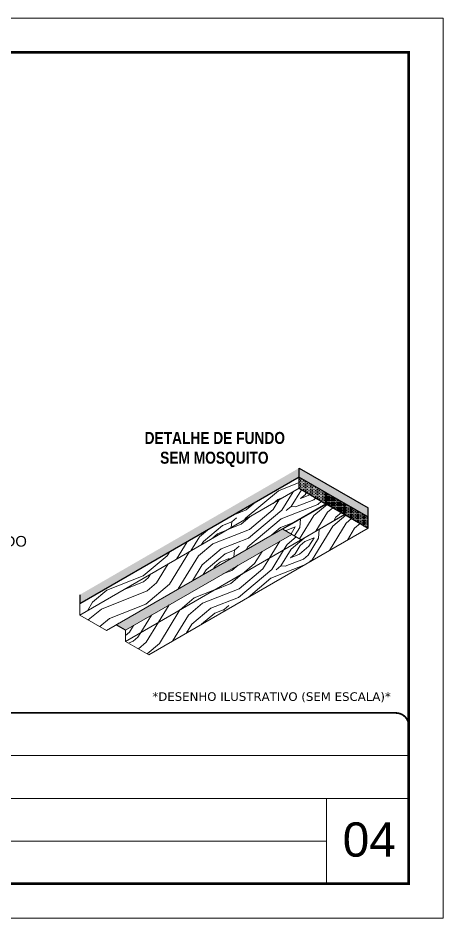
# Model space of a CAD drawing. Extents: x -21493 to -15213, y -12134 to 11887.
# Drawn here: x -15736 to -15240, y 10837 to 11887 of the extents above; entities that cross this region are included whole.
import ezdxf
from ezdxf.enums import TextEntityAlignment as Align

# ---------------------------------------------------------------- set-up
doc = ezdxf.new("R2010")
doc.units = 0
doc.linetypes.add('CONTINUO', pattern=[0])
doc.linetypes.add('DASHED', pattern=[0.75, 0.5, -0.25])
for name, color, linetype, lineweight in [('CARIMBO', 255, 'Continuous', 9), ('Folhas', 255, 'Continuous', 9), ('fundo', 100, 'Continuous', 9), ('Madeira', 126, 'Continuous', 18), ('SARRAFO DE PRESSAO', 251, 'DASHED', 9)]:
    doc.layers.add(name, color=color, linetype=linetype, lineweight=lineweight)
for name, color, linetype in [('HACHURA MADEIRAS', 1, 'Continuous'), ('material do compensado', 7, 'Continuous'), ('texto', 7, 'Continuous')]:
    doc.layers.add(name, color=color, linetype=linetype)
doc.styles.add('ARIAL', font='arial.ttf')
doc.styles.add('CESAR1', font='arial.ttf', dxfattribs={"oblique": 15})
doc.styles.add('ROMANC', font='techb___.ttf', dxfattribs={"height": 2.5})
doc.styles.add('stylellllll', font='verdana.ttf', dxfattribs={"height": 2})
pattern_1 = [(355, (-65072.58, 8489.68), (111.07494, 93.20294), [5.12645, -97.40264]), (85, (-65028.59, 8521.85), (-93.20294, 111.07494), [10.2529, -92.27619]), (40, (-65049.916, 8513.425), (8.936, 102.13894), [7.24881, -21.74642, 7.24881, -14.497615, 50.751904, -43.50449]), (40, (-65078.13, 8485.02), (8.936, 102.13894), [7.24983, -14.49967, 7.24983, -115.99871]), (40, (-65041.49, 8492.104), (8.936, 102.13894), [7.24983, -137.7482]), (40, (-65031.72, 8486.1), (8.936, 102.13894), [7.24983, -137.7482]), (40, (-65046.15, 8497.66), (8.936, 102.13894), [7.24983, -137.7482]), (40, (-65050.81, 8503.21), (8.936, 102.13894), [14.49967, -130.49838]), (40, (-65018.57, 8577.58), (8.936, 102.13894), [14.49967, -130.49838]), (40, (-65060.58, 8509.21), (8.936, 102.13894), [28.99933, -115.99871]), (40, (-65065.24, 8514.766), (8.936, 102.13894), [28.99933, -115.99871]), (40, (-64996.165, 8539.6), (8.936, 102.13894), [28.99933, -115.99871]), (40, (-65069.45, 8525.43), (8.936, 102.13894), [21.7497, -123.24834]), (40, (-65088.54, 8542.535), (8.936, 102.13894), [21.7497, -123.24834]), (40, (-65079.22, 8531.43), (8.936, 102.13894), [21.7497, -123.24834]), (40, (-65010.146, 8556.26), (8.936, 102.13894), [36.24951, -108.74853]), (40, (-65019.91, 8562.26), (8.936, 102.13894), [36.24951, -108.74853]), (40, (-65011.93, 8535.83), (8.936, 102.13894), [50.74931, -94.24873]), (21.56505, (-65061.47, 8499), (102.138945, -8.936), [11.4631, -217.79893]), (21.56505, (-65038.36, 8527.853), (102.138945, -8.936), [11.4631, -217.79893]), (21.56505, (-65044.36, 8518.086), (102.138945, -8.936), [11.4631, -217.79893]), (21.56505, (-65067.47, 8489.23), (102.138945, -8.936), [22.9262, -206.33583]), (21.56505, (-65043.02, 8533.406), (102.138945, -8.936), [34.3893, -194.87273]), (21.56505, (-65052.79, 8539.407), (102.138945, -8.936), [45.8524, -183.40963]), (21.56505, (-65062.556, 8545.407), (102.138945, -8.936), [45.8524, -183.40963]), (21.56505, (-65075.196, 8577.39), (102.138945, -8.936), [45.8524, -183.40963]), (21.56505, (-65076.09, 8567.176), (102.138945, -8.936), [57.3155, -171.94653]), (21.56505, (-65071.876, 8556.515), (102.138945, -8.936), [57.3155, -171.94653]), (58.43495, (-65039.7, 8512.53), (8.936, 102.138945), [11.4631, -217.79893]), (58.43495, (-65055.916, 8503.66), (8.936, 102.138945), [11.4631, -217.79893]), (58.43495, (-65072.578, 8489.68), (8.936, 102.138945), [22.9262, -206.33583]), (58.43495, (-65040.595, 8502.32), (8.936, 102.138945), [22.9262, -206.33583]), (58.43495, (-65083.24, 8485.464), (8.936, 102.138945), [34.3893, -194.87273]), (58.43495, (-65093.45, 8486.36), (8.936, 102.138945), [45.8524, -183.40963]), (58.43495, (-65001.08, 8483.423), (8.936, 102.138945), [45.8524, -183.40963]), (58.43495, (-65035.935, 8496.764), (8.936, 102.138945), [45.8524, -183.40963]), (58.43495, (-65016.4, 8484.763), (8.936, 102.138945), [57.3155, -171.94653]), (58.43495, (-65026.17, 8490.764), (8.936, 102.138945), [57.3155, -171.94653])]
pattern_2 = [(0, (-54180.0604, 735.7263), (0.82275303, 1.645506056), [0, -1.645506056])]

# ---------------------------------------------------------------- blocks, each defined once
blk = doc.blocks.new('9999999999')
at = {"color": 30, "linetype": 'CONTINUO'}
for p, q in [((98564.6, 34379.6), (99584, 34379.6)), ((98564.6, 34329.8), (99488, 34329.8)), ((99584, 34329.8), (99488, 34329.8)), ((99488, 34329.8), (99488, 34230.2)), ((98564.6, 34280), (99488, 34280))]:
    blk.add_line(p, q, dxfattribs=at)
at = {"color": 30, "linetype": 'CONTINUO', "const_width": 2}
blk.add_lwpolyline([(99584, 34230.2), (99584, 34414.4, 0.414214), (99569, 34429.4), (98229, 34429.4, 0.414214), (98214, 34414.4), (98214, 34245.2, 0.414214), (98229, 34230.2), (99584, 34230.2)], format="xyb", dxfattribs=at)
at = {"layer": 'Folhas'}
blk.add_lwpolyline([(98139, 34190.2), (99624, 34190.2), (99624, 35240.2), (98139, 35240.2)], close=True, dxfattribs=at)
at = {"layer": 'Folhas', "color": 30, "const_width": 3}
blk.add_lwpolyline([(98214, 34230.2), (99584, 34230.2), (99584, 35200.2), (98214, 35200.2)], close=True, dxfattribs=at)

msp = doc.modelspace()

# ---------------------------------------------------------------- hatches: boundary and pattern name
at = {"layer": 'fundo'}
h = msp.add_hatch(color=252, dxfattribs=at)
h.dxf.hatch_style = 1
h.paths.add_polyline_path([(-15663.91, 11214.35), (-15663.91, 11203.69), (-15407.77, 11351.58), (-15407.77, 11362.23)])
h = msp.add_hatch(color=252, dxfattribs=at)
h.dxf.hatch_style = 1
h.paths.add_polyline_path([(-15376.69, 11344.29), (-15407.77, 11362.23), (-15407.77, 11351.58), (-15376.69, 11333.63), (-15327.35, 11305.15), (-15327.35, 11315.81)])
h = msp.add_hatch(color=252, dxfattribs=at)
h.dxf.hatch_style = 1
h.paths.add_polyline_path([(-15416.4, 11284.84), (-15426.77, 11290.82), (-15426.77, 11291.7), (-15621.56, 11179.24), (-15610.64, 11172.93)])
at = {"layer": 'HACHURA MADEIRAS'}
h = msp.add_hatch(dxfattribs=at)
h.set_pattern_fill('DOTS', scale=1.036539)
h.set_pattern_definition(pattern_2)
h.paths.add_polyline_path([(-15376.69, 11320.61), (-15376.69, 11333.63), (-15407.77, 11351.58), (-15407.77, 11338.55)])
h = msp.add_hatch(dxfattribs=at)
h.set_pattern_fill('DOTS', scale=1.036539)
h.set_pattern_definition(pattern_2)
h.paths.add_polyline_path([(-15375.93, 11333.2), (-15375.93, 11320.17), (-15354.79, 11307.97), (-15354.79, 11320.99)])
h = msp.add_hatch(dxfattribs=at)
h.set_pattern_fill('DOTS', scale=1.036539)
h.set_pattern_definition(pattern_2)
h.paths.add_polyline_path([(-15354.49, 11320.82), (-15354.49, 11307.8), (-15327.35, 11292.13), (-15327.35, 11305.15)])
at = {"layer": 'Madeira'}
h = msp.add_hatch(dxfattribs=at)
h.set_pattern_fill('PATRON00077', color=256, scale=102.529099, angle=355, pattern_type=2)
h.set_pattern_definition(pattern_1)
h.paths.add_polyline_path([(-15663.91, 11203.69), (-15663.91, 11190.67), (-15407.77, 11338.55), (-15407.77, 11351.58)])
h = msp.add_hatch(dxfattribs=at)
h.set_pattern_fill('PATRON00077', color=256, scale=102.529099, angle=355, pattern_type=2)
h.set_pattern_definition([(355, (-33970.06, -60750.89), (111.07494, 93.20294), [5.12645, -97.40264]), (85, (-33926.08, -60718.72), (-93.20294, 111.07494), [10.25291, -92.27619]), (40, (-33947.4, -60727.144), (8.936, 102.138945), [7.248807, -21.74642, 7.248807, -14.497615, 50.751904, -43.504487]), (40, (-33975.61, -60755.55), (8.936, 102.138945), [7.24983, -14.499665, 7.24983, -115.99871]), (40, (-33938.97, -60748.466), (8.936, 102.138945), [7.24983, -137.74821]), (40, (-33929.204, -60754.466), (8.936, 102.138945), [7.24983, -137.74821]), (40, (-33943.63, -60742.91), (8.936, 102.138945), [7.24983, -137.74821]), (40, (-33948.29, -60737.36), (8.936, 102.138945), [14.49967, -130.49838]), (40, (-33916.055, -60662.99), (8.936, 102.138945), [14.49967, -130.49838]), (40, (-33958.06, -60731.36), (8.936, 102.138945), [28.99933, -115.99871]), (40, (-33962.72, -60725.804), (8.936, 102.138945), [28.99933, -115.99871]), (40, (-33893.65, -60700.97), (8.936, 102.138945), [28.99933, -115.99871]), (40, (-33966.93, -60715.14), (8.936, 102.138945), [21.7497, -123.24834]), (40, (-33986.02, -60698.035), (8.936, 102.138945), [21.7497, -123.24834]), (40, (-33976.7, -60709.14), (8.936, 102.138945), [21.7497, -123.24834]), (40, (-33907.63, -60684.31), (8.936, 102.138945), [36.24951, -108.74853]), (40, (-33917.395, -60678.31), (8.936, 102.138945), [36.24951, -108.74853]), (40, (-33909.415, -60704.74), (8.936, 102.138945), [50.74931, -94.24873]), (21.56505, (-33958.95, -60741.57), (102.138945, -8.936), [11.4631, -217.79893]), (21.56505, (-33935.843, -60712.717), (102.138945, -8.936), [11.4631, -217.79893]), (21.56505, (-33941.844, -60722.484), (102.138945, -8.936), [11.4631, -217.79893]), (21.56505, (-33964.953, -60751.34), (102.138945, -8.936), [22.9262, -206.33583]), (21.56505, (-33940.504, -60707.163), (102.138945, -8.936), [34.3893, -194.87273]), (21.56505, (-33950.27, -60701.163), (102.138945, -8.936), [45.8524, -183.40963]), (21.56505, (-33960.04, -60695.16), (102.138945, -8.936), [45.8524, -183.40963]), (21.56505, (-33972.68, -60663.18), (102.138945, -8.936), [45.8524, -183.40963]), (21.56505, (-33973.57, -60673.394), (102.138945, -8.936), [57.31551, -171.94653]), (21.56505, (-33969.36, -60684.055), (102.138945, -8.936), [57.31551, -171.94653]), (58.43495, (-33937.184, -60728.04), (8.936, 102.138945), [11.4631, -217.79893]), (58.43495, (-33953.4, -60736.91), (8.936, 102.138945), [11.4631, -217.79893]), (58.43495, (-33970.06, -60750.89), (8.936, 102.138945), [22.9262, -206.33583]), (58.43495, (-33938.077, -60738.25), (8.936, 102.138945), [22.9262, -206.33583]), (58.43495, (-33980.72, -60755.105), (8.936, 102.138945), [34.3893, -194.87273]), (58.43495, (-33990.934, -60754.21), (8.936, 102.138945), [45.8524, -183.40963]), (58.43495, (-33898.56, -60757.147), (8.936, 102.138945), [45.8524, -183.40963]), (58.43495, (-33933.417, -60743.806), (8.936, 102.138945), [45.8524, -183.40963]), (58.43495, (-33913.883, -60755.807), (8.936, 102.138945), [57.31551, -171.94653]), (58.43495, (-33923.65, -60749.806), (8.936, 102.138945), [57.31551, -171.94653])])
h.paths.add_polyline_path([(-15663.91, 11190.67), (-15632.84, 11172.73), (-15376.69, 11320.61), (-15407.77, 11338.55)])
h = msp.add_hatch(dxfattribs=at)
h.set_pattern_fill('PATRON00077', color=256, scale=102.529099, angle=355, pattern_type=2)
h.set_pattern_definition([(355, (-65094.54, 8502.42), (111.07494, 93.20294), [5.12645, -97.40264]), (85, (-65050.56, 8534.59), (-93.20294, 111.07494), [10.2529, -92.27619]), (40, (-65071.88, 8526.165), (8.936, 102.13894), [7.24881, -21.74642, 7.24881, -14.497615, 50.751904, -43.50449]), (40, (-65100.095, 8497.76), (8.936, 102.13894), [7.24983, -14.49967, 7.24983, -115.99871]), (40, (-65063.45, 8504.84), (8.936, 102.13894), [7.24983, -137.7482]), (40, (-65053.686, 8498.84), (8.936, 102.13894), [7.24983, -137.7482]), (40, (-65068.11, 8510.4), (8.936, 102.13894), [7.24983, -137.7482]), (40, (-65072.77, 8515.95), (8.936, 102.13894), [14.49967, -130.49838]), (40, (-65040.54, 8590.32), (8.936, 102.13894), [14.49967, -130.49838]), (40, (-65082.54, 8521.95), (8.936, 102.13894), [28.99933, -115.99871]), (40, (-65087.2, 8527.505), (8.936, 102.13894), [28.99933, -115.99871]), (40, (-65018.13, 8552.34), (8.936, 102.13894), [28.99933, -115.99871]), (40, (-65091.414, 8538.166), (8.936, 102.13894), [21.7497, -123.24834]), (40, (-65110.5, 8555.274), (8.936, 102.13894), [21.7497, -123.24834]), (40, (-65101.18, 8544.166), (8.936, 102.13894), [21.7497, -123.24834]), (40, (-65032.11, 8569), (8.936, 102.13894), [36.24951, -108.74853]), (40, (-65041.88, 8575), (8.936, 102.13894), [36.24951, -108.74853]), (40, (-65033.9, 8548.57), (8.936, 102.13894), [50.74931, -94.24873]), (21.56505, (-65083.434, 8511.737), (102.138945, -8.936), [11.4631, -217.79893]), (21.56505, (-65060.326, 8540.59), (102.138945, -8.936), [11.4631, -217.79893]), (21.56505, (-65066.326, 8530.825), (102.138945, -8.936), [11.4631, -217.79893]), (21.56505, (-65089.435, 8501.97), (102.138945, -8.936), [22.9262, -206.33583]), (21.56505, (-65064.986, 8546.146), (102.138945, -8.936), [34.3893, -194.87273]), (21.56505, (-65074.753, 8552.146), (102.138945, -8.936), [45.8524, -183.40963]), (21.56505, (-65084.52, 8558.147), (102.138945, -8.936), [45.8524, -183.40963]), (21.56505, (-65097.16, 8590.13), (102.138945, -8.936), [45.8524, -183.40963]), (21.56505, (-65098.054, 8579.915), (102.138945, -8.936), [57.3155, -171.94653]), (21.56505, (-65093.84, 8569.254), (102.138945, -8.936), [57.3155, -171.94653]), (58.43495, (-65061.666, 8525.27), (8.936, 102.138945), [11.4631, -217.79893]), (58.43495, (-65077.88, 8516.398), (8.936, 102.138945), [11.4631, -217.79893]), (58.43495, (-65094.54, 8502.417), (8.936, 102.138945), [22.9262, -206.33583]), (58.43495, (-65062.56, 8515.057), (8.936, 102.138945), [22.9262, -206.33583]), (58.43495, (-65105.202, 8498.204), (8.936, 102.138945), [34.3893, -194.87273]), (58.43495, (-65115.416, 8499.097), (8.936, 102.138945), [45.8524, -183.40963]), (58.43495, (-65023.044, 8496.16), (8.936, 102.138945), [45.8524, -183.40963]), (58.43495, (-65057.9, 8509.503), (8.936, 102.138945), [45.8524, -183.40963]), (58.43495, (-65038.365, 8497.502), (8.936, 102.138945), [57.3155, -171.94653]), (58.43495, (-65048.132, 8503.503), (8.936, 102.138945), [57.3155, -171.94653])])
h.paths.add_polyline_path([(-15405.63, 11278.62), (-15354.79, 11307.97), (-15376.46, 11320.54), (-15426.77, 11290.82)])
h = msp.add_hatch(dxfattribs=at)
h.set_pattern_fill('PATRON00077', color=256, scale=102.529099, angle=355, pattern_type=2)
h.set_pattern_definition(pattern_1)
h.paths.add_polyline_path([(-15583.49, 11144.25), (-15327.35, 11292.13), (-15354.49, 11307.8), (-15610.54, 11159.97)])
h = msp.add_hatch(dxfattribs=at)
h.set_pattern_fill('PATRON00077', color=256, scale=102.529099, angle=355, pattern_type=2)
h.set_pattern_definition(pattern_1)
h.paths.add_polyline_path([(-15405.27, 11278.41), (-15416.55, 11284.92), (-15610.71, 11172.89), (-15610.64, 11159.91)])

# ---------------------------------------------------------------- linework, layer by layer
for p, q in [((-15407.77, 11338.55), (-15663.91, 11190.67)), ((-15376.69, 11320.61), (-15632.84, 11172.73)), ((-15375.93, 11320.17), (-15426.77, 11290.82)), ((-15354.49, 11307.8), (-15610.64, 11159.91)), ((-15354.79, 11307.97), (-15405.63, 11278.62)), ((-15327.35, 11292.13), (-15583.5, 11144.24)), ((-15426.77, 11290.82), (-15405.33, 11278.44)), ((-15416.4, 11284.84), (-15610.64, 11172.93)), ((-15663.91, 11190.67), (-15663.91, 11203.69)), ((-15663.91, 11190.67), (-15632.84, 11172.73)), ((-15610.64, 11159.91), (-15610.64, 11172.93)), ((-15610.64, 11159.91), (-15583.5, 11144.24))]:
    msp.add_line(p, q, dxfattribs=at)
at = {"layer": 'material do compensado'}
for p, q in [((-15407.77, 11338.55), (-15407.77, 11362.23)), ((-15407.77, 11362.23), (-15376.69, 11344.29)), ((-15407.77, 11351.58), (-15663.91, 11203.69)), ((-15407.77, 11351.58), (-15376.69, 11333.63)), ((-15376.69, 11344.29), (-15327.35, 11315.81)), ((-15407.77, 11338.55), (-15376.69, 11320.61)), ((-15376.69, 11333.63), (-15327.35, 11305.15)), ((-15376.69, 11320.61), (-15376.69, 11333.63)), ((-15375.93, 11320.17), (-15375.93, 11333.2)), ((-15375.93, 11320.17), (-15354.79, 11307.97)), ((-15354.79, 11307.97), (-15354.79, 11320.99)), ((-15354.49, 11307.8), (-15354.49, 11320.82)), ((-15327.35, 11292.13), (-15327.35, 11315.81)), ((-15354.49, 11307.8), (-15327.35, 11292.13)), ((-15426.77, 11290.82), (-15426.77, 11291.7)), ((-15663.91, 11214.35), (-15663.91, 11203.69)), ((-15610.64, 11172.93), (-15621.56, 11179.24))]:
    msp.add_line(p, q, dxfattribs=at)

# ---------------------------------------------------------------- block references
at = {"layer": 'SARRAFO DE PRESSAO', "color": 6, "linetype": 'ByBlock'}
msp.add_blockref('9999999999', (-114863.89, -23352.97), dxfattribs=at)

# ---------------------------------------------------------------- texts
at = {"style": 'stylellllll'}
msp.add_text('*DESENHO ILUSTRATIVO (SEM ESCALA)*', height=10, dxfattribs=at).set_placement((-15300.82, 11090.56), align=Align.RIGHT)
at = {"layer": 'CARIMBO', "style": 'CESAR1'}
msp.add_text('PAINEL LATERAL ESTRUTURADO', height=12.436, dxfattribs=at).set_placement((-16006.54, 11276.72), align=Align.MIDDLE_LEFT)
at = {"layer": 'CARIMBO', "style": 'ARIAL'}
msp.add_text('04', height=40, dxfattribs=at).set_placement((-15357.05, 10908.8))
at = {"layer": 'texto', "style": 'ROMANC'}
for s, p in [('DETALHE DE FUNDO ', (-15504.09, 11397.31)), ('SEM MOSQUITO', (-15506.83, 11374.26))]:
    msp.add_text(s, height=14, dxfattribs=at).set_placement(p, align=Align.MIDDLE_CENTER)

doc.saveas('drawing.dxf')
